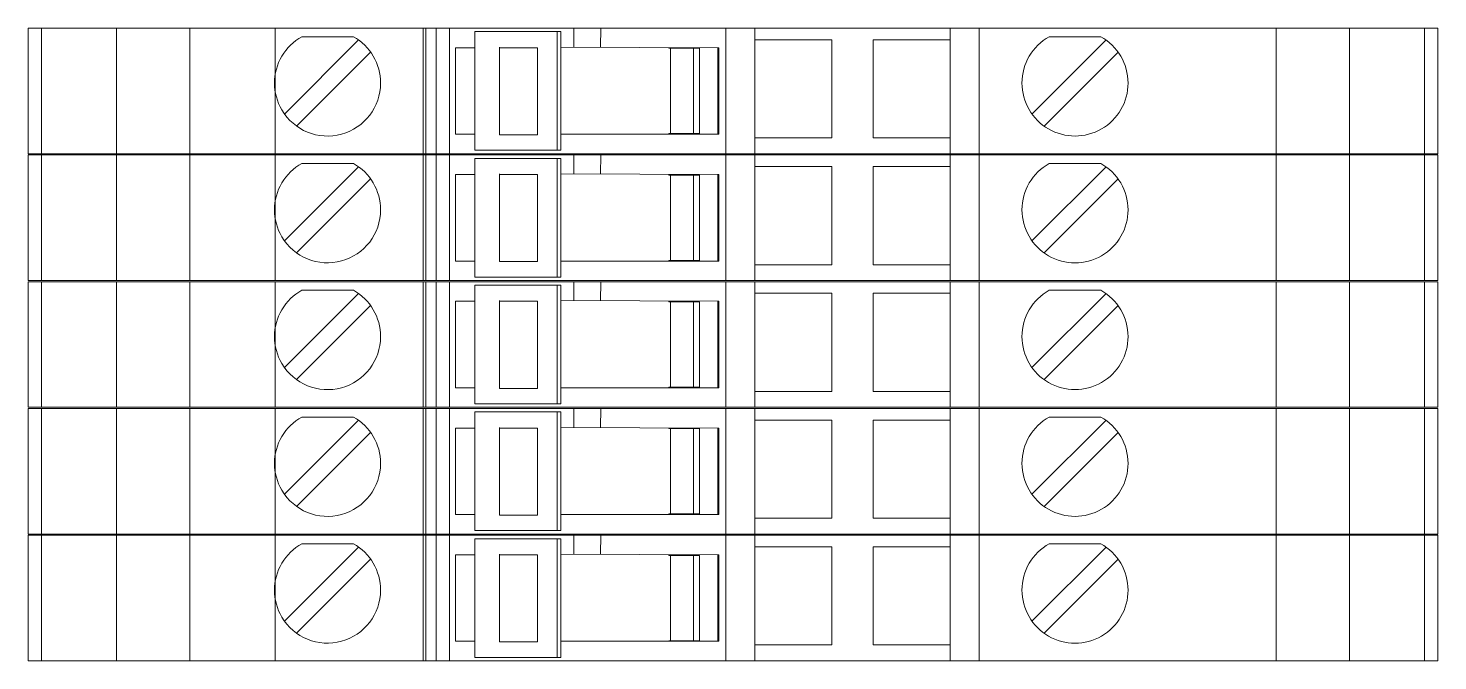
# Model space of a CAD drawing. Header units: millimetres. Extents: x 4962 to 7449, y 754 to 2938.
# Drawn here: x 7138.7 to 7196.5, y 2295.6 to 2321.6 of the extents above; entities that cross this region are included whole.
import ezdxf

# ---------------------------------------------------------------- set-up
doc = ezdxf.new("R2010")
doc.units = ezdxf.units.MM
doc.layers.add('000-PI-Oprema', color=30, linetype='Continuous', lineweight=5)

msp = doc.modelspace()

# ---------------------------------------------------------------- linework, layer by layer
at = {"layer": '000-PI-Oprema', "color": 0, "linetype": 'ByBlock', "lineweight": 0}
for p, q in [((7138.696, 2316.421), (7138.696, 2321.571)), ((7161.071, 2321.571), (7138.696, 2321.571)), ((7139.244, 2321.571), (7139.244, 2316.421)), ((7142.321, 2316.421), (7142.321, 2321.571)), ((7145.321, 2316.421), (7145.321, 2321.571)), ((7148.821, 2316.421), (7148.821, 2321.571)), ((7154.896, 2316.421), (7154.896, 2321.571)), ((7154.996, 2321.571), (7154.996, 2321.571)), ((7154.996, 2321.571), (7154.996, 2316.421)), ((7155.424, 2321.571), (7155.424, 2316.421)), ((7155.966, 2316.421), (7155.966, 2321.571)), ((7160.38, 2321.431), (7157.009, 2321.431)), ((7157.009, 2316.561), (7157.009, 2321.431)), ((7157.009, 2321.431), (7157.009, 2321.431)), ((7157.646, 2321.571), (7157.646, 2321.571)), ((7160.538, 2321.431), (7160.38, 2321.431)), ((7160.38, 2321.431), (7160.38, 2316.561)), ((7160.538, 2321.431), (7160.538, 2320.746)), ((7161.071, 2321.571), (7161.071, 2321.571)), ((7161.071, 2321.571), (7161.076, 2321.571)), ((7161.071, 2320.794), (7161.071, 2321.571)), ((7161.076, 2321.571), (7162.171, 2321.571)), ((7162.171, 2321.571), (7162.168, 2320.79)), ((7162.171, 2321.571), (7162.171, 2321.571)), ((7167.296, 2321.571), (7162.171, 2321.571)), ((7162.696, 2321.571), (7162.696, 2321.571)), ((7168.496, 2321.571), (7167.296, 2321.571)), ((7167.296, 2321.571), (7167.296, 2316.421)), ((7168.496, 2321.571), (7168.496, 2321.571)), ((7168.496, 2321.571), (7176.496, 2321.571)), ((7168.496, 2321.571), (7168.496, 2316.421)), ((7176.496, 2321.571), (7176.496, 2321.571)), ((7177.696, 2321.571), (7176.496, 2321.571)), ((7176.496, 2316.421), (7176.496, 2321.571)), ((7196.496, 2321.571), (7177.696, 2321.571)), ((7177.696, 2316.421), (7177.696, 2321.571)), ((7189.873, 2316.421), (7189.873, 2321.571)), ((7192.873, 2316.421), (7192.873, 2321.571)), ((7195.949, 2321.571), (7195.949, 2316.421)), ((7196.496, 2316.421), (7196.496, 2321.571)), ((7152.242, 2321.087), (7149.206, 2318.051)), ((7149.913, 2321.221), (7149.913, 2321.221)), ((7152.03, 2321.221), (7149.913, 2321.221)), ((7152.03, 2321.221), (7152.03, 2321.221)), ((7152.242, 2321.087), (7152.242, 2321.087)), ((7157.009, 2320.771), (7156.221, 2320.771)), ((7156.221, 2320.771), (7156.221, 2320.771)), ((7156.221, 2317.221), (7156.221, 2320.771)), ((7158.016, 2317.196), (7158.016, 2320.796)), ((7159.583, 2320.771), (7158.016, 2320.771)), ((7159.583, 2320.771), (7159.583, 2317.246)), ((7167.021, 2320.771), (7160.538, 2320.796)), ((7160.538, 2320.746), (7160.538, 2317.246)), ((7164.971, 2320.771), (7164.971, 2320.746)), ((7165.971, 2320.746), (7164.971, 2320.746)), ((7165.035, 2317.246), (7165.035, 2320.746)), ((7165.971, 2317.221), (7165.971, 2320.771)), ((7166.221, 2320.746), (7165.971, 2320.746)), ((7166.221, 2320.746), (7166.221, 2320.746)), ((7166.221, 2317.246), (7166.221, 2320.746)), ((7166.971, 2320.771), (7166.971, 2317.221)), ((7167.021, 2320.771), (7167.021, 2320.771)), ((7167.021, 2317.221), (7167.021, 2320.771)), ((7168.496, 2321.096), (7168.496, 2321.096)), ((7168.496, 2321.096), (7171.646, 2321.096)), ((7171.646, 2321.096), (7171.646, 2317.071)), ((7171.646, 2321.096), (7171.646, 2321.096)), ((7173.346, 2317.071), (7173.346, 2321.096)), ((7173.346, 2321.096), (7173.346, 2321.096)), ((7173.346, 2321.096), (7176.496, 2321.096)), ((7176.496, 2321.096), (7176.496, 2321.096)), ((7182.892, 2321.087), (7179.856, 2318.051)), ((7180.563, 2321.221), (7182.68, 2321.221)), ((7180.563, 2321.221), (7180.563, 2321.221)), ((7182.68, 2321.221), (7182.68, 2321.221)), ((7149.701, 2317.556), (7152.737, 2320.592)), ((7152.737, 2320.592), (7152.737, 2320.592)), ((7154.896, 2318.021), (7154.896, 2320.621)), ((7154.896, 2320.621), (7154.896, 2320.621)), ((7177.696, 2320.621), (7177.696, 2318.021)), ((7177.696, 2320.621), (7177.696, 2320.621)), ((7180.351, 2317.556), (7183.387, 2320.592)), ((7149.206, 2318.051), (7149.206, 2318.051)), ((7154.896, 2318.021), (7154.896, 2318.021)), ((7177.696, 2318.021), (7177.696, 2318.021)), ((7149.701, 2317.556), (7149.701, 2317.556)), ((7157.009, 2317.221), (7156.221, 2317.221)), ((7156.221, 2317.221), (7156.221, 2317.221)), ((7159.583, 2317.246), (7159.583, 2317.196)), ((7160.538, 2316.561), (7160.538, 2317.246)), ((7167.021, 2317.221), (7160.538, 2317.221)), ((7165.971, 2317.246), (7164.971, 2317.246)), ((7164.971, 2317.246), (7164.971, 2317.221)), ((7166.221, 2317.246), (7165.971, 2317.246)), ((7166.221, 2317.246), (7166.221, 2317.246)), ((7167.021, 2317.221), (7167.021, 2317.221)), ((7158.016, 2317.196), (7159.425, 2317.196)), ((7159.425, 2317.196), (7159.583, 2317.196)), ((7168.496, 2317.071), (7168.496, 2317.071)), ((7171.646, 2317.071), (7168.496, 2317.071)), ((7171.646, 2317.071), (7171.646, 2317.071)), ((7176.496, 2317.071), (7173.346, 2317.071)), ((7173.346, 2317.071), (7173.346, 2317.071)), ((7176.496, 2317.071), (7176.496, 2317.071)), ((7138.696, 2316.421), (7149.096, 2316.421)), ((7138.696, 2311.221), (7138.696, 2316.371)), ((7161.071, 2316.371), (7138.696, 2316.371)), ((7139.244, 2316.371), (7139.244, 2311.221)), ((7142.321, 2311.221), (7142.321, 2316.371)), ((7145.321, 2311.221), (7145.321, 2316.371)), ((7148.821, 2311.221), (7148.821, 2316.371)), ((7167.296, 2316.421), (7149.096, 2316.421)), ((7154.896, 2311.221), (7154.896, 2316.371)), ((7154.996, 2316.421), (7154.996, 2316.421)), ((7154.996, 2316.371), (7154.996, 2316.371)), ((7154.996, 2316.371), (7154.996, 2311.221)), ((7155.424, 2316.371), (7155.424, 2311.221)), ((7155.966, 2311.221), (7155.966, 2316.371)), ((7160.38, 2316.561), (7157.009, 2316.561)), ((7157.009, 2316.561), (7157.009, 2316.561)), ((7160.38, 2316.231), (7157.009, 2316.231)), ((7157.009, 2311.361), (7157.009, 2316.231)), ((7157.009, 2316.231), (7157.009, 2316.231)), ((7157.646, 2316.421), (7157.646, 2316.421)), ((7157.646, 2316.371), (7157.646, 2316.371)), ((7160.538, 2316.561), (7160.38, 2316.561)), ((7160.538, 2316.231), (7160.38, 2316.231)), ((7160.38, 2316.231), (7160.38, 2311.361)), ((7160.538, 2316.231), (7160.538, 2315.546)), ((7161.071, 2316.371), (7161.071, 2316.371)), ((7161.071, 2316.371), (7161.076, 2316.371)), ((7161.071, 2315.594), (7161.071, 2316.371)), ((7161.076, 2316.371), (7162.171, 2316.371)), ((7162.171, 2316.371), (7162.168, 2315.59)), ((7162.171, 2316.371), (7162.171, 2316.371)), ((7167.296, 2316.371), (7162.171, 2316.371)), ((7162.696, 2316.421), (7162.696, 2316.421)), ((7162.696, 2316.371), (7162.696, 2316.371)), ((7168.496, 2316.421), (7167.296, 2316.421)), ((7168.496, 2316.371), (7167.296, 2316.371)), ((7167.296, 2316.371), (7167.296, 2311.221)), ((7168.496, 2316.421), (7176.496, 2316.421)), ((7168.496, 2316.421), (7168.496, 2316.421)), ((7168.496, 2316.371), (7168.496, 2316.371)), ((7168.496, 2316.371), (7176.496, 2316.371)), ((7168.496, 2316.371), (7168.496, 2311.221)), ((7177.696, 2316.421), (7176.496, 2316.421)), ((7176.496, 2316.421), (7176.496, 2316.421)), ((7176.496, 2316.371), (7176.496, 2316.371)), ((7177.696, 2316.371), (7176.496, 2316.371)), ((7176.496, 2311.221), (7176.496, 2316.371)), ((7196.496, 2316.421), (7177.696, 2316.421)), ((7196.496, 2316.371), (7177.696, 2316.371)), ((7177.696, 2311.221), (7177.696, 2316.371)), ((7189.873, 2311.221), (7189.873, 2316.371)), ((7192.873, 2311.221), (7192.873, 2316.371)), ((7196.496, 2316.421), (7195.814, 2316.421)), ((7195.949, 2316.371), (7195.949, 2311.221)), ((7196.496, 2311.221), (7196.496, 2316.371)), ((7152.242, 2315.887), (7149.206, 2312.851)), ((7149.913, 2316.021), (7149.913, 2316.021)), ((7152.03, 2316.021), (7149.913, 2316.021)), ((7152.03, 2316.021), (7152.03, 2316.021)), ((7152.242, 2315.887), (7152.242, 2315.887)), ((7157.009, 2315.571), (7156.221, 2315.571)), ((7156.221, 2315.571), (7156.221, 2315.571)), ((7156.221, 2312.021), (7156.221, 2315.571)), ((7158.016, 2311.996), (7158.016, 2315.596)), ((7159.583, 2315.571), (7158.016, 2315.571)), ((7159.583, 2315.571), (7159.583, 2312.046)), ((7167.021, 2315.571), (7160.538, 2315.596)), ((7160.538, 2315.546), (7160.538, 2312.046)), ((7164.971, 2315.571), (7164.971, 2315.546)), ((7165.971, 2315.546), (7164.971, 2315.546)), ((7165.035, 2312.046), (7165.035, 2315.546)), ((7165.971, 2312.021), (7165.971, 2315.571)), ((7166.221, 2315.546), (7165.971, 2315.546)), ((7166.221, 2315.546), (7166.221, 2315.546)), ((7166.221, 2312.046), (7166.221, 2315.546)), ((7166.971, 2315.571), (7166.971, 2312.021)), ((7167.021, 2315.571), (7167.021, 2315.571)), ((7167.021, 2312.021), (7167.021, 2315.571)), ((7168.496, 2315.896), (7168.496, 2315.896)), ((7168.496, 2315.896), (7171.646, 2315.896)), ((7171.646, 2315.896), (7171.646, 2311.871)), ((7171.646, 2315.896), (7171.646, 2315.896)), ((7173.346, 2311.871), (7173.346, 2315.896)), ((7173.346, 2315.896), (7173.346, 2315.896)), ((7173.346, 2315.896), (7176.496, 2315.896)), ((7176.496, 2315.896), (7176.496, 2315.896)), ((7182.892, 2315.887), (7179.856, 2312.851)), ((7180.563, 2316.021), (7182.68, 2316.021)), ((7180.563, 2316.021), (7180.563, 2316.021)), ((7182.68, 2316.021), (7182.68, 2316.021)), ((7149.701, 2312.356), (7152.737, 2315.392)), ((7152.737, 2315.392), (7152.737, 2315.392)), ((7154.896, 2312.821), (7154.896, 2315.421)), ((7154.896, 2315.421), (7154.896, 2315.421)), ((7177.696, 2315.421), (7177.696, 2312.821)), ((7177.696, 2315.421), (7177.696, 2315.421)), ((7180.351, 2312.356), (7183.387, 2315.392)), ((7149.206, 2312.851), (7149.206, 2312.851)), ((7154.896, 2312.821), (7154.896, 2312.821)), ((7177.696, 2312.821), (7177.696, 2312.821)), ((7149.701, 2312.356), (7149.701, 2312.356)), ((7157.009, 2312.021), (7156.221, 2312.021)), ((7156.221, 2312.021), (7156.221, 2312.021)), ((7159.583, 2312.046), (7159.583, 2311.996)), ((7160.538, 2311.361), (7160.538, 2312.046)), ((7167.021, 2312.021), (7160.538, 2312.021)), ((7165.971, 2312.046), (7164.971, 2312.046)), ((7164.971, 2312.046), (7164.971, 2312.021)), ((7166.221, 2312.046), (7165.971, 2312.046)), ((7166.221, 2312.046), (7166.221, 2312.046)), ((7167.021, 2312.021), (7167.021, 2312.021)), ((7158.016, 2311.996), (7159.425, 2311.996)), ((7159.425, 2311.996), (7159.583, 2311.996)), ((7168.496, 2311.871), (7168.496, 2311.871)), ((7171.646, 2311.871), (7168.496, 2311.871)), ((7171.646, 2311.871), (7171.646, 2311.871)), ((7176.496, 2311.871), (7173.346, 2311.871)), ((7173.346, 2311.871), (7173.346, 2311.871)), ((7176.496, 2311.871), (7176.496, 2311.871)), ((7138.696, 2311.221), (7149.096, 2311.221)), ((7138.696, 2306.021), (7138.696, 2311.171)), ((7161.071, 2311.171), (7138.696, 2311.171)), ((7139.244, 2311.171), (7139.244, 2306.021)), ((7142.321, 2306.021), (7142.321, 2311.171)), ((7145.321, 2306.021), (7145.321, 2311.171)), ((7148.821, 2306.021), (7148.821, 2311.171)), ((7167.296, 2311.221), (7149.096, 2311.221)), ((7154.896, 2306.021), (7154.896, 2311.171)), ((7154.996, 2311.221), (7154.996, 2311.221)), ((7154.996, 2311.171), (7154.996, 2311.171)), ((7154.996, 2311.171), (7154.996, 2306.021)), ((7155.424, 2311.171), (7155.424, 2306.021)), ((7155.966, 2306.021), (7155.966, 2311.171)), ((7160.38, 2311.361), (7157.009, 2311.361)), ((7157.009, 2311.361), (7157.009, 2311.361)), ((7160.38, 2311.031), (7157.009, 2311.031)), ((7157.009, 2306.161), (7157.009, 2311.031)), ((7157.009, 2311.031), (7157.009, 2311.031)), ((7157.646, 2311.221), (7157.646, 2311.221)), ((7157.646, 2311.171), (7157.646, 2311.171)), ((7160.538, 2311.361), (7160.38, 2311.361)), ((7160.538, 2311.031), (7160.38, 2311.031)), ((7160.38, 2311.031), (7160.38, 2306.161)), ((7160.538, 2311.031), (7160.538, 2310.346)), ((7161.071, 2311.171), (7161.071, 2311.171)), ((7161.071, 2311.171), (7161.076, 2311.171)), ((7161.071, 2310.394), (7161.071, 2311.171)), ((7161.076, 2311.171), (7162.171, 2311.171)), ((7162.171, 2311.171), (7162.168, 2310.39)), ((7162.171, 2311.171), (7162.171, 2311.171)), ((7167.296, 2311.171), (7162.171, 2311.171)), ((7162.696, 2311.221), (7162.696, 2311.221)), ((7162.696, 2311.171), (7162.696, 2311.171)), ((7168.496, 2311.221), (7167.296, 2311.221)), ((7168.496, 2311.171), (7167.296, 2311.171)), ((7167.296, 2311.171), (7167.296, 2306.021)), ((7168.496, 2311.221), (7176.496, 2311.221)), ((7168.496, 2311.221), (7168.496, 2311.221)), ((7168.496, 2311.171), (7168.496, 2311.171)), ((7168.496, 2311.171), (7176.496, 2311.171)), ((7168.496, 2311.171), (7168.496, 2306.021)), ((7177.696, 2311.221), (7176.496, 2311.221)), ((7176.496, 2311.221), (7176.496, 2311.221)), ((7176.496, 2311.171), (7176.496, 2311.171)), ((7177.696, 2311.171), (7176.496, 2311.171)), ((7176.496, 2306.021), (7176.496, 2311.171)), ((7196.496, 2311.221), (7177.696, 2311.221)), ((7196.496, 2311.171), (7177.696, 2311.171)), ((7177.696, 2306.021), (7177.696, 2311.171)), ((7189.873, 2306.021), (7189.873, 2311.171)), ((7192.873, 2306.021), (7192.873, 2311.171)), ((7196.496, 2311.221), (7195.814, 2311.221)), ((7195.949, 2311.171), (7195.949, 2306.021)), ((7196.496, 2306.021), (7196.496, 2311.171)), ((7152.242, 2310.687), (7149.206, 2307.651)), ((7149.913, 2310.821), (7149.913, 2310.821)), ((7152.03, 2310.821), (7149.913, 2310.821)), ((7152.03, 2310.821), (7152.03, 2310.821)), ((7152.242, 2310.687), (7152.242, 2310.687)), ((7157.009, 2310.371), (7156.221, 2310.371)), ((7156.221, 2310.371), (7156.221, 2310.371)), ((7156.221, 2306.821), (7156.221, 2310.371)), ((7158.016, 2306.796), (7158.016, 2310.396)), ((7159.583, 2310.371), (7158.016, 2310.371)), ((7159.583, 2310.371), (7159.583, 2306.846)), ((7167.021, 2310.371), (7160.538, 2310.396)), ((7160.538, 2310.346), (7160.538, 2306.846)), ((7164.971, 2310.371), (7164.971, 2310.346)), ((7165.971, 2310.346), (7164.971, 2310.346)), ((7165.035, 2306.846), (7165.035, 2310.346)), ((7165.971, 2306.821), (7165.971, 2310.371)), ((7166.221, 2310.346), (7165.971, 2310.346)), ((7166.221, 2310.346), (7166.221, 2310.346)), ((7166.221, 2306.846), (7166.221, 2310.346)), ((7166.971, 2310.371), (7166.971, 2306.821)), ((7167.021, 2310.371), (7167.021, 2310.371)), ((7167.021, 2306.821), (7167.021, 2310.371)), ((7168.496, 2310.696), (7168.496, 2310.696)), ((7168.496, 2310.696), (7171.646, 2310.696)), ((7171.646, 2310.696), (7171.646, 2306.671)), ((7171.646, 2310.696), (7171.646, 2310.696)), ((7173.346, 2306.671), (7173.346, 2310.696)), ((7173.346, 2310.696), (7173.346, 2310.696)), ((7173.346, 2310.696), (7176.496, 2310.696)), ((7176.496, 2310.696), (7176.496, 2310.696)), ((7182.892, 2310.687), (7179.856, 2307.651)), ((7180.563, 2310.821), (7182.68, 2310.821)), ((7180.563, 2310.821), (7180.563, 2310.821)), ((7182.68, 2310.821), (7182.68, 2310.821)), ((7149.701, 2307.156), (7152.737, 2310.192)), ((7152.737, 2310.192), (7152.737, 2310.192)), ((7154.896, 2307.621), (7154.896, 2310.221)), ((7154.896, 2310.221), (7154.896, 2310.221)), ((7177.696, 2310.221), (7177.696, 2307.621)), ((7177.696, 2310.221), (7177.696, 2310.221)), ((7180.351, 2307.156), (7183.387, 2310.192)), ((7149.206, 2307.651), (7149.206, 2307.651)), ((7154.896, 2307.621), (7154.896, 2307.621)), ((7177.696, 2307.621), (7177.696, 2307.621)), ((7149.701, 2307.156), (7149.701, 2307.156)), ((7157.009, 2306.821), (7156.221, 2306.821)), ((7156.221, 2306.821), (7156.221, 2306.821)), ((7159.583, 2306.846), (7159.583, 2306.796)), ((7160.538, 2306.161), (7160.538, 2306.846)), ((7167.021, 2306.821), (7160.538, 2306.821)), ((7165.971, 2306.846), (7164.971, 2306.846)), ((7164.971, 2306.846), (7164.971, 2306.821)), ((7166.221, 2306.846), (7165.971, 2306.846)), ((7166.221, 2306.846), (7166.221, 2306.846)), ((7167.021, 2306.821), (7167.021, 2306.821)), ((7158.016, 2306.796), (7159.425, 2306.796)), ((7159.425, 2306.796), (7159.583, 2306.796)), ((7168.496, 2306.671), (7168.496, 2306.671)), ((7171.646, 2306.671), (7168.496, 2306.671)), ((7171.646, 2306.671), (7171.646, 2306.671)), ((7176.496, 2306.671), (7173.346, 2306.671)), ((7173.346, 2306.671), (7173.346, 2306.671)), ((7176.496, 2306.671), (7176.496, 2306.671)), ((7138.696, 2306.021), (7149.096, 2306.021)), ((7138.696, 2300.821), (7138.696, 2305.971)), ((7161.071, 2305.971), (7138.696, 2305.971)), ((7139.244, 2305.971), (7139.244, 2300.821)), ((7142.321, 2300.821), (7142.321, 2305.971)), ((7145.321, 2300.821), (7145.321, 2305.971)), ((7148.821, 2300.821), (7148.821, 2305.971)), ((7167.296, 2306.021), (7149.096, 2306.021)), ((7154.896, 2300.821), (7154.896, 2305.971)), ((7154.996, 2306.021), (7154.996, 2306.021)), ((7154.996, 2305.971), (7154.996, 2305.971)), ((7154.996, 2305.971), (7154.996, 2300.821)), ((7155.424, 2305.971), (7155.424, 2300.821)), ((7155.966, 2300.821), (7155.966, 2305.971)), ((7160.38, 2306.161), (7157.009, 2306.161)), ((7157.009, 2306.161), (7157.009, 2306.161)), ((7160.38, 2305.831), (7157.009, 2305.831)), ((7157.009, 2300.961), (7157.009, 2305.831)), ((7157.009, 2305.831), (7157.009, 2305.831)), ((7157.646, 2306.021), (7157.646, 2306.021)), ((7157.646, 2305.971), (7157.646, 2305.971)), ((7160.538, 2306.161), (7160.38, 2306.161)), ((7160.538, 2305.831), (7160.38, 2305.831)), ((7160.38, 2305.831), (7160.38, 2300.961)), ((7160.538, 2305.831), (7160.538, 2305.146)), ((7161.071, 2305.971), (7161.071, 2305.971)), ((7161.071, 2305.971), (7161.076, 2305.971)), ((7161.071, 2305.194), (7161.071, 2305.971)), ((7161.076, 2305.971), (7162.171, 2305.971)), ((7162.171, 2305.971), (7162.168, 2305.19)), ((7162.171, 2305.971), (7162.171, 2305.971)), ((7167.296, 2305.971), (7162.171, 2305.971)), ((7162.696, 2306.021), (7162.696, 2306.021)), ((7162.696, 2305.971), (7162.696, 2305.971)), ((7168.496, 2306.021), (7167.296, 2306.021)), ((7168.496, 2305.971), (7167.296, 2305.971)), ((7167.296, 2305.971), (7167.296, 2300.821)), ((7168.496, 2306.021), (7176.496, 2306.021)), ((7168.496, 2306.021), (7168.496, 2306.021)), ((7168.496, 2305.971), (7168.496, 2305.971)), ((7168.496, 2305.971), (7176.496, 2305.971)), ((7168.496, 2305.971), (7168.496, 2300.821)), ((7177.696, 2306.021), (7176.496, 2306.021)), ((7176.496, 2306.021), (7176.496, 2306.021)), ((7176.496, 2305.971), (7176.496, 2305.971)), ((7177.696, 2305.971), (7176.496, 2305.971)), ((7176.496, 2300.821), (7176.496, 2305.971)), ((7196.496, 2306.021), (7177.696, 2306.021)), ((7196.496, 2305.971), (7177.696, 2305.971)), ((7177.696, 2300.821), (7177.696, 2305.971)), ((7189.873, 2300.821), (7189.873, 2305.971)), ((7192.873, 2300.821), (7192.873, 2305.971)), ((7196.496, 2306.021), (7195.814, 2306.021)), ((7195.949, 2305.971), (7195.949, 2300.821)), ((7196.496, 2300.821), (7196.496, 2305.971)), ((7152.242, 2305.487), (7149.206, 2302.451)), ((7149.913, 2305.621), (7149.913, 2305.621)), ((7152.03, 2305.621), (7149.913, 2305.621)), ((7152.03, 2305.621), (7152.03, 2305.621)), ((7152.242, 2305.487), (7152.242, 2305.487)), ((7157.009, 2305.171), (7156.221, 2305.171)), ((7156.221, 2305.171), (7156.221, 2305.171)), ((7156.221, 2301.621), (7156.221, 2305.171)), ((7158.016, 2301.596), (7158.016, 2305.196)), ((7159.583, 2305.171), (7158.016, 2305.171)), ((7159.583, 2305.171), (7159.583, 2301.646)), ((7167.021, 2305.171), (7160.538, 2305.196)), ((7160.538, 2305.146), (7160.538, 2301.646)), ((7164.971, 2305.171), (7164.971, 2305.146)), ((7165.971, 2305.146), (7164.971, 2305.146)), ((7165.035, 2301.646), (7165.035, 2305.146)), ((7165.971, 2301.621), (7165.971, 2305.171)), ((7166.221, 2305.146), (7165.971, 2305.146)), ((7166.221, 2305.146), (7166.221, 2305.146)), ((7166.221, 2301.646), (7166.221, 2305.146)), ((7166.971, 2305.171), (7166.971, 2301.621)), ((7167.021, 2305.171), (7167.021, 2305.171)), ((7167.021, 2301.621), (7167.021, 2305.171)), ((7168.496, 2305.496), (7168.496, 2305.496)), ((7168.496, 2305.496), (7171.646, 2305.496)), ((7171.646, 2305.496), (7171.646, 2301.471)), ((7171.646, 2305.496), (7171.646, 2305.496)), ((7173.346, 2301.471), (7173.346, 2305.496)), ((7173.346, 2305.496), (7173.346, 2305.496)), ((7173.346, 2305.496), (7176.496, 2305.496)), ((7176.496, 2305.496), (7176.496, 2305.496)), ((7182.892, 2305.487), (7179.856, 2302.451)), ((7180.563, 2305.621), (7182.68, 2305.621)), ((7180.563, 2305.621), (7180.563, 2305.621)), ((7182.68, 2305.621), (7182.68, 2305.621)), ((7149.701, 2301.956), (7152.737, 2304.992)), ((7152.737, 2304.992), (7152.737, 2304.992)), ((7154.896, 2302.421), (7154.896, 2305.021)), ((7154.896, 2305.021), (7154.896, 2305.021)), ((7177.696, 2305.021), (7177.696, 2302.421)), ((7177.696, 2305.021), (7177.696, 2305.021)), ((7180.351, 2301.956), (7183.387, 2304.992)), ((7149.206, 2302.451), (7149.206, 2302.451)), ((7154.896, 2302.421), (7154.896, 2302.421)), ((7177.696, 2302.421), (7177.696, 2302.421)), ((7149.701, 2301.956), (7149.701, 2301.956)), ((7157.009, 2301.621), (7156.221, 2301.621)), ((7156.221, 2301.621), (7156.221, 2301.621)), ((7158.016, 2301.596), (7159.425, 2301.596)), ((7159.425, 2301.596), (7159.583, 2301.596)), ((7159.583, 2301.646), (7159.583, 2301.596)), ((7160.538, 2300.961), (7160.538, 2301.646)), ((7167.021, 2301.621), (7160.538, 2301.621)), ((7165.971, 2301.646), (7164.971, 2301.646)), ((7164.971, 2301.646), (7164.971, 2301.621)), ((7166.221, 2301.646), (7165.971, 2301.646)), ((7166.221, 2301.646), (7166.221, 2301.646)), ((7167.021, 2301.621), (7167.021, 2301.621)), ((7168.496, 2301.471), (7168.496, 2301.471)), ((7171.646, 2301.471), (7168.496, 2301.471)), ((7171.646, 2301.471), (7171.646, 2301.471)), ((7176.496, 2301.471), (7173.346, 2301.471)), ((7173.346, 2301.471), (7173.346, 2301.471)), ((7176.496, 2301.471), (7176.496, 2301.471)), ((7138.696, 2300.821), (7149.096, 2300.821)), ((7138.696, 2295.621), (7138.696, 2300.771)), ((7161.071, 2300.771), (7138.696, 2300.771)), ((7139.244, 2300.771), (7139.244, 2295.621)), ((7142.321, 2295.621), (7142.321, 2300.771)), ((7145.321, 2295.621), (7145.321, 2300.771)), ((7148.821, 2295.621), (7148.821, 2300.771)), ((7167.296, 2300.821), (7149.096, 2300.821)), ((7154.896, 2295.621), (7154.896, 2300.771)), ((7154.996, 2300.821), (7154.996, 2300.821)), ((7154.996, 2300.771), (7154.996, 2300.771)), ((7154.996, 2300.771), (7154.996, 2295.621)), ((7155.424, 2300.771), (7155.424, 2295.621)), ((7155.966, 2295.621), (7155.966, 2300.771)), ((7160.38, 2300.961), (7157.009, 2300.961)), ((7157.009, 2300.961), (7157.009, 2300.961)), ((7160.38, 2300.631), (7157.009, 2300.631)), ((7157.009, 2295.761), (7157.009, 2300.631)), ((7157.009, 2300.631), (7157.009, 2300.631)), ((7157.646, 2300.821), (7157.646, 2300.821)), ((7157.646, 2300.771), (7157.646, 2300.771)), ((7160.538, 2300.961), (7160.38, 2300.961)), ((7160.538, 2300.631), (7160.38, 2300.631)), ((7160.38, 2300.631), (7160.38, 2295.761)), ((7160.538, 2300.631), (7160.538, 2299.946)), ((7161.071, 2300.771), (7161.071, 2300.771)), ((7161.071, 2300.771), (7161.076, 2300.771)), ((7161.071, 2299.994), (7161.071, 2300.771)), ((7161.076, 2300.771), (7162.171, 2300.771)), ((7162.171, 2300.771), (7162.168, 2299.99)), ((7162.171, 2300.771), (7162.171, 2300.771)), ((7167.296, 2300.771), (7162.171, 2300.771)), ((7162.696, 2300.821), (7162.696, 2300.821)), ((7162.696, 2300.771), (7162.696, 2300.771)), ((7168.496, 2300.821), (7167.296, 2300.821)), ((7168.496, 2300.771), (7167.296, 2300.771)), ((7167.296, 2300.771), (7167.296, 2295.621)), ((7168.496, 2300.821), (7176.496, 2300.821)), ((7168.496, 2300.821), (7168.496, 2300.821)), ((7168.496, 2300.771), (7168.496, 2300.771)), ((7168.496, 2300.771), (7176.496, 2300.771)), ((7168.496, 2300.771), (7168.496, 2295.621)), ((7177.696, 2300.821), (7176.496, 2300.821)), ((7176.496, 2300.821), (7176.496, 2300.821)), ((7176.496, 2300.771), (7176.496, 2300.771)), ((7177.696, 2300.771), (7176.496, 2300.771)), ((7176.496, 2295.621), (7176.496, 2300.771)), ((7196.496, 2300.821), (7177.696, 2300.821)), ((7196.496, 2300.771), (7177.696, 2300.771)), ((7177.696, 2295.621), (7177.696, 2300.771)), ((7189.873, 2295.621), (7189.873, 2300.771)), ((7192.873, 2295.621), (7192.873, 2300.771)), ((7196.496, 2300.821), (7195.814, 2300.821)), ((7195.949, 2300.771), (7195.949, 2295.621)), ((7196.496, 2295.621), (7196.496, 2300.771)), ((7152.242, 2300.287), (7149.206, 2297.251)), ((7149.913, 2300.421), (7149.913, 2300.421)), ((7152.03, 2300.421), (7149.913, 2300.421)), ((7152.03, 2300.421), (7152.03, 2300.421)), ((7152.242, 2300.287), (7152.242, 2300.287)), ((7157.009, 2299.971), (7156.221, 2299.971)), ((7156.221, 2299.971), (7156.221, 2299.971)), ((7156.221, 2296.421), (7156.221, 2299.971)), ((7158.016, 2296.396), (7158.016, 2299.996)), ((7159.583, 2299.971), (7158.016, 2299.971)), ((7159.583, 2299.971), (7159.583, 2296.446)), ((7167.021, 2299.971), (7160.538, 2299.996)), ((7160.538, 2299.946), (7160.538, 2296.446)), ((7164.971, 2299.971), (7164.971, 2299.946)), ((7165.971, 2299.946), (7164.971, 2299.946)), ((7165.035, 2296.446), (7165.035, 2299.946)), ((7165.971, 2296.421), (7165.971, 2299.971)), ((7166.221, 2299.946), (7165.971, 2299.946)), ((7166.221, 2299.946), (7166.221, 2299.946)), ((7166.221, 2296.446), (7166.221, 2299.946)), ((7166.971, 2299.971), (7166.971, 2296.421)), ((7167.021, 2299.971), (7167.021, 2299.971)), ((7167.021, 2296.421), (7167.021, 2299.971)), ((7168.496, 2300.296), (7168.496, 2300.296)), ((7168.496, 2300.296), (7171.646, 2300.296)), ((7171.646, 2300.296), (7171.646, 2296.271)), ((7171.646, 2300.296), (7171.646, 2300.296)), ((7173.346, 2296.271), (7173.346, 2300.296)), ((7173.346, 2300.296), (7173.346, 2300.296)), ((7173.346, 2300.296), (7176.496, 2300.296)), ((7176.496, 2300.296), (7176.496, 2300.296)), ((7182.892, 2300.287), (7179.856, 2297.251)), ((7180.563, 2300.421), (7182.68, 2300.421)), ((7180.563, 2300.421), (7180.563, 2300.421)), ((7182.68, 2300.421), (7182.68, 2300.421)), ((7149.701, 2296.756), (7152.737, 2299.792)), ((7152.737, 2299.792), (7152.737, 2299.792)), ((7154.896, 2297.221), (7154.896, 2299.821)), ((7154.896, 2299.821), (7154.896, 2299.821)), ((7177.696, 2299.821), (7177.696, 2297.221)), ((7177.696, 2299.821), (7177.696, 2299.821)), ((7180.351, 2296.756), (7183.387, 2299.792)), ((7149.206, 2297.251), (7149.206, 2297.251)), ((7154.896, 2297.221), (7154.896, 2297.221)), ((7177.696, 2297.221), (7177.696, 2297.221)), ((7149.701, 2296.756), (7149.701, 2296.756)), ((7157.009, 2296.421), (7156.221, 2296.421)), ((7156.221, 2296.421), (7156.221, 2296.421)), ((7158.016, 2296.396), (7159.425, 2296.396)), ((7159.425, 2296.396), (7159.583, 2296.396)), ((7159.583, 2296.446), (7159.583, 2296.396)), ((7160.538, 2295.761), (7160.538, 2296.446)), ((7167.021, 2296.421), (7160.538, 2296.421)), ((7165.971, 2296.446), (7164.971, 2296.446)), ((7164.971, 2296.446), (7164.971, 2296.421)), ((7166.221, 2296.446), (7165.971, 2296.446)), ((7166.221, 2296.446), (7166.221, 2296.446)), ((7167.021, 2296.421), (7167.021, 2296.421)), ((7168.496, 2296.271), (7168.496, 2296.271)), ((7171.646, 2296.271), (7168.496, 2296.271)), ((7171.646, 2296.271), (7171.646, 2296.271)), ((7176.496, 2296.271), (7173.346, 2296.271)), ((7173.346, 2296.271), (7173.346, 2296.271)), ((7176.496, 2296.271), (7176.496, 2296.271)), ((7138.696, 2295.621), (7149.096, 2295.621)), ((7167.296, 2295.621), (7149.096, 2295.621)), ((7154.996, 2295.621), (7154.996, 2295.621)), ((7160.38, 2295.761), (7157.009, 2295.761)), ((7157.009, 2295.761), (7157.009, 2295.761)), ((7157.646, 2295.621), (7157.646, 2295.621)), ((7160.538, 2295.761), (7160.38, 2295.761)), ((7162.696, 2295.621), (7162.696, 2295.621)), ((7168.496, 2295.621), (7167.296, 2295.621)), ((7168.496, 2295.621), (7176.496, 2295.621)), ((7168.496, 2295.621), (7168.496, 2295.621)), ((7177.696, 2295.621), (7176.496, 2295.621)), ((7176.496, 2295.621), (7176.496, 2295.621)), ((7196.496, 2295.621), (7177.696, 2295.621)), ((7196.496, 2295.621), (7195.814, 2295.621))]:
    msp.add_line(p, q, dxfattribs=at)
for centre, start, end in [((7150.971, 2319.321), 119.12459, 149.54968), ((7150.971, 2319.321), 0.00002, 60.87541), ((7181.621, 2319.321), 119.12459, 179.99998), ((7181.621, 2319.321), 0.00002, 60.87541), ((7150.971, 2319.321), 210.45028, 0.00002), ((7181.621, 2319.321), 179.99998, 0.00002), ((7150.971, 2314.121), 119.12459, 149.54968), ((7150.971, 2314.121), 0.00002, 60.87541), ((7181.621, 2314.121), 119.12459, 179.99998), ((7181.621, 2314.121), 0.00002, 60.87541), ((7150.971, 2314.121), 210.45028, 0.00002), ((7181.621, 2314.121), 179.99998, 0.00002), ((7150.971, 2308.921), 119.12459, 149.54968), ((7150.971, 2308.921), 0.00002, 60.87541), ((7181.621, 2308.921), 119.12459, 179.99998), ((7181.621, 2308.921), 0.00002, 60.87541), ((7150.971, 2308.921), 210.45028, 0.00002), ((7181.621, 2308.921), 179.99998, 0.00002), ((7150.971, 2303.721), 119.12459, 149.54968), ((7150.971, 2303.721), 0.00002, 60.87541), ((7181.621, 2303.721), 119.12459, 179.99998), ((7181.621, 2303.721), 0.00002, 60.87541), ((7150.971, 2303.721), 210.45028, 0.00002), ((7181.621, 2303.721), 179.99998, 0.00002), ((7150.971, 2298.521), 119.12459, 149.54968), ((7150.971, 2298.521), 0.00002, 60.87541), ((7181.621, 2298.521), 119.12459, 179.99998), ((7181.621, 2298.521), 0.00002, 60.87541), ((7150.971, 2298.521), 210.45028, 0.00002), ((7181.621, 2298.521), 179.99998, 0.00002)]:
    msp.add_arc(centre, 2.175, start, end, dxfattribs=at)
for centre, start_param, end_param in [((7150.971, 2319.321), -2.102255, -1.570796), ((7150.971, 2319.321), -1.570796, -1.039338), ((7150.971, 2314.121), -2.102255, -1.570796), ((7150.971, 2314.121), -1.570796, -1.039338), ((7150.971, 2308.921), -2.102255, -1.570796), ((7150.971, 2308.921), -1.570796, -1.039338), ((7150.971, 2303.721), -2.102255, -1.570796), ((7150.971, 2303.721), -1.570796, -1.039338), ((7150.971, 2298.521), -2.102255, -1.570796), ((7150.971, 2298.521), -1.570796, -1.039338)]:
    msp.add_ellipse(centre, major_axis=(0, -2.175), ratio=1, start_param=start_param, end_param=end_param, dxfattribs=at)

doc.saveas('drawing.dxf')
